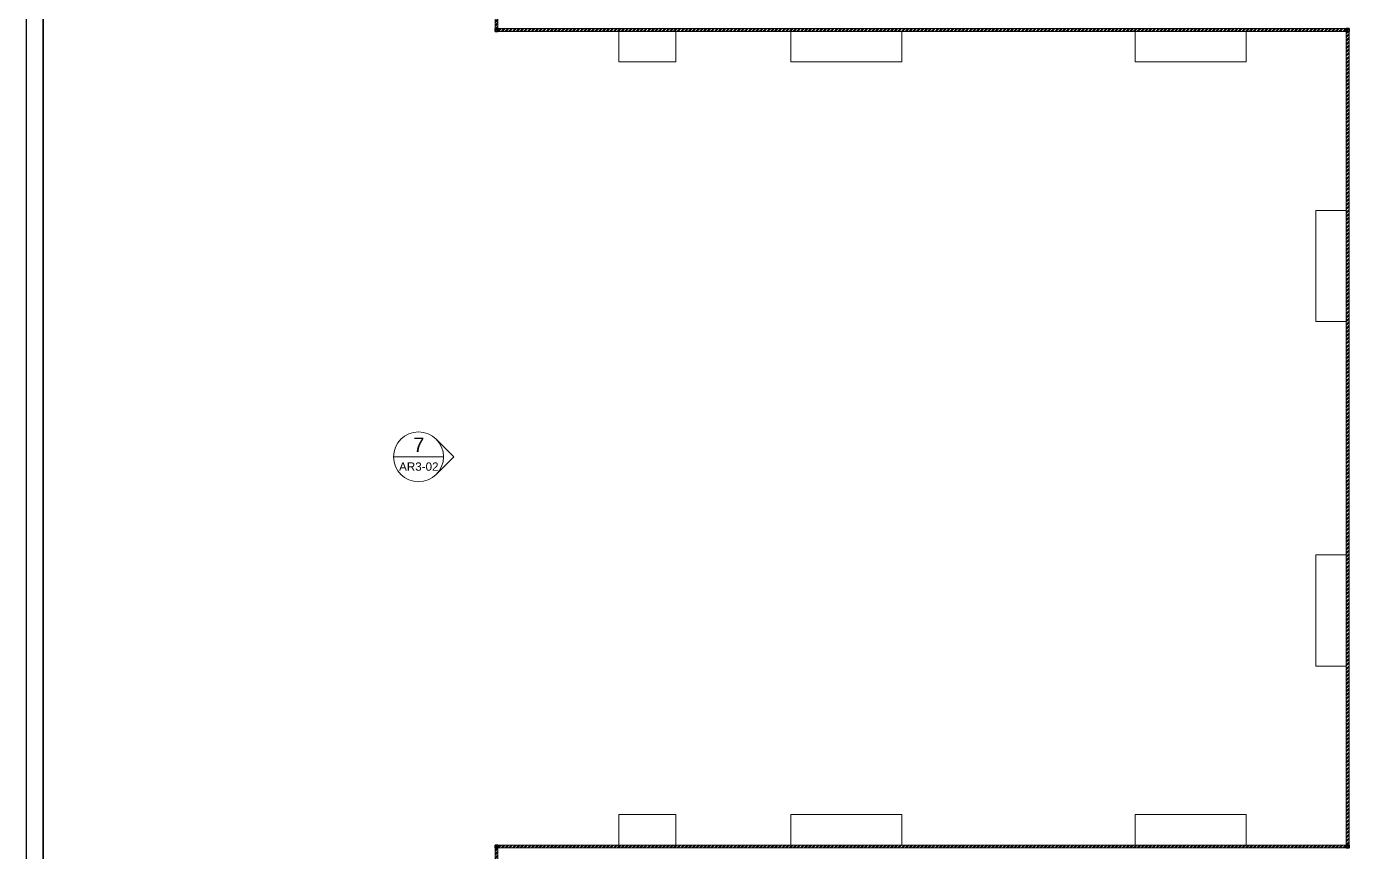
# Model space of a CAD drawing. Header units: millimetres. Extents: x -324 to 75, y -297 to 200.
# Drawn here: x -174.45 to -126.7, y 142.3 to 172 of the extents above; entities that cross this region are included whole.
import ezdxf
from ezdxf.enums import TextEntityAlignment as Align

# ---------------------------------------------------------------- set-up
doc = ezdxf.new("R2010")
doc.units = ezdxf.units.MM
for name, color, linetype, lineweight in [('ars', 11, 'Continuous', 0), ('ATAP', 3, 'Continuous', 20), ('KOL', 1, 'Continuous', 30), ('KOLOM', 4, 'Continuous', 9), ('KOP', 7, 'Continuous', 20), ('KOP GARIS', 1, 'Continuous', 30), ('NOT', 7, 'Continuous', 20), ('tem', 5, 'Continuous', 20)]:
    doc.layers.add(name, color=color, linetype=linetype, lineweight=lineweight)
doc.layers.add('POLYLINE TPAK', color=4, linetype='Continuous', lineweight=20, plot=False)
doc.styles.add('BOLD', font='arial.ttf')
doc.styles.add('S', font='simplex', dxfattribs={"width": 0.75})
doc.styles.get("Standard").update_dxf_attribs({"font": 'arial.ttf'})

# ---------------------------------------------------------------- blocks, each defined once
blk = doc.blocks.new('Ntkn')
for p, q in [((0.424, 0.424), (0.849, 0)), ((0.6, 0), (-0.6, 0)), ((0.424, -0.424), (0.849, 0))]:
    blk.add_line(p, q)
blk.add_circle((0, 0), 0.6)
at = {"color": 5, "style": 'S', "width": 0.75, "flags": 4}
blk.add_attdef('NO', text='', height=0.3, dxfattribs=at).set_placement((0.005, 0.113), align=Align.CENTER)
at = {"style": 'S', "width": 0.75, "flags": 4}
blk.add_attdef('NOLBR', text='', height=0.2, dxfattribs=at).set_placement((0.005, -0.334), align=Align.CENTER)
blk = doc.blocks.new('K 10.10')
at = {"layer": 'ars'}
h = blk.add_hatch(dxfattribs=at)
h.set_pattern_fill('_USER', color=256, scale=0.05, angle=45, double=1, pattern_type=0)
h.set_pattern_definition([(45, (0, 0), (-0.035355339, 0.035355339), []), (135, (0, 0), (-0.035355339, -0.035355339), [])])
h.paths.add_polyline_path([(1560.538, 1380.407), (1560.638, 1380.407), (1560.638, 1380.507), (1560.538, 1380.507)])
at = {"layer": 'KOL'}
blk.add_lwpolyline([(1560.538, 1380.407), (1560.638, 1380.407), (1560.638, 1380.507), (1560.538, 1380.507)], close=True, dxfattribs=at)
blk = doc.blocks.new('A.ATAP')
at = {"layer": 'ars'}
h = blk.add_hatch(dxfattribs=at)
h.set_pattern_fill('ANSI32', color=256, scale=0.01, style=0)
h.set_pattern_definition([(225, (-37.34997, 56.4), (-0.0673519, 0.0673519), []), (225, (-37.34997, 56.3551), (-0.0673519, 0.0673519), [])])
h.paths.add_polyline_path([(-37.35, 56.4), (-37.45, 56.4), (-37.45, 43), (-37.35, 43)])
h = blk.add_hatch(dxfattribs=at)
h.set_pattern_fill('ANSI32', color=256, scale=0.01, style=0)
h.set_pattern_definition([(45, (-37.35, 42.89997), (-0.06735192, 0.06735192), []), (45, (-37.3051, 42.89997), (-0.06735192, 0.06735192), [])])
h.paths.add_polyline_path([(-6.8, 42.9), (-6.8, 43), (-37.35, 43), (-37.35, 42.9)])
h = blk.add_hatch(dxfattribs=at)
h.set_pattern_fill('ANSI32', color=256, scale=0.01, style=0)
h.set_pattern_definition([(44.98015, (-6.81062, 12.35), (0.06732858, -0.06737525), []), (44.98015, (-6.8106, 12.3949), (0.06732858, -0.06737525), [])])
h.paths.add_polyline_path([(-6.8, 13.6), (-6.7, 13.6), (-6.7, 42.9), (-6.8, 42.9)])
h = blk.add_hatch(dxfattribs=at)
h.set_pattern_fill('ANSI32', color=256, scale=0.01, style=0)
h.set_pattern_definition([(225, (-37.34997, 13.5), (-0.0673519, 0.0673519), []), (225, (-37.34997, 13.4551), (-0.0673519, 0.0673519), [])])
h.paths.add_polyline_path([(-37.35, 13.5), (-37.45, 13.5), (-37.45, 0.1), (-37.35, 0.1)])
h = blk.add_hatch(dxfattribs=at)
h.set_pattern_fill('ANSI32', color=256, scale=0.01, style=0)
h.set_pattern_definition([(45, (-37.35, 13.49997), (-0.06735192, 0.06735192), []), (45, (-37.3051, 13.49997), (-0.06735192, 0.06735192), [])])
h.paths.add_polyline_path([(-6.8, 13.5), (-6.8, 13.6), (-37.35, 13.6), (-37.35, 13.5)])
at = {"layer": 'ATAP'}
for p, q in [((-37.45, 56.5), (-37.45, 42.9)), ((-37.45, 42.9), (-6.8, 42.9)), ((-6.8, 42.9), (-6.8, 13.6)), ((-6.8, 13.6), (-37.45, 13.6)), ((-37.45, 13.6), (-37.45, 0))]:
    blk.add_line(p, q, dxfattribs=at)
for points in [[(-33, 42.9), (-33, 41.8), (-30.95, 41.8), (-30.95, 42.9)], [(-26.8, 42.9), (-26.8, 41.8), (-22.8, 41.8), (-22.8, 42.9)], [(-14.4, 42.9), (-14.4, 41.8), (-10.4, 41.8), (-10.4, 42.9)], [(-6.8, 36.45), (-7.9, 36.45), (-7.9, 32.45), (-6.8, 32.45)], [(-6.8, 24.05), (-7.9, 24.05), (-7.9, 20.05), (-6.8, 20.05)], [(-33, 13.6), (-33, 14.7), (-30.95, 14.7), (-30.95, 13.6)], [(-26.8, 13.6), (-26.8, 14.7), (-22.8, 14.7), (-22.8, 13.6)], [(-14.4, 13.6), (-14.4, 14.7), (-10.4, 14.7), (-10.4, 13.6)]]:
    blk.add_lwpolyline(points, dxfattribs=at)
at = {"layer": 'tem'}
for points in [[(-37.35, 56.4), (-37.45, 56.4), (-37.45, 43), (-37.35, 43)], [(-37.35, 42.9), (-37.35, 43), (-6.8, 43), (-6.8, 42.9)], [(-6.8, 13.6), (-6.7, 13.6), (-6.7, 42.9), (-6.8, 42.9)], [(-37.35, 13.5), (-37.45, 13.5), (-37.45, 0.1), (-37.35, 0.1)], [(-37.35, 13.5), (-37.35, 13.6), (-6.8, 13.6), (-6.8, 13.5)]]:
    blk.add_lwpolyline(points, close=True, dxfattribs=at)
at = {"layer": 'KOLOM', "extrusion": (0, 0, -1), "xscale": -1, "zscale": -1, "rotation": 180}
for p in [(-1523.188, 1423.407), (-1553.838, 1423.407), (-1523.188, 1394.007), (-1553.838, 1394.007)]:
    blk.add_blockref('K 10.10', p, dxfattribs=at)
blk = doc.blocks.new('KOP A3 DED')
blk.add_lwpolyline([(-21, 29.697), (21, 29.697), (21, 0), (-21, 0), (-21, 29.697)])
at = {"layer": 'KOP GARIS'}
blk.add_lwpolyline([(-20.8, 29.497), (20.8, 29.497), (20.8, 0.2), (-20.8, 0.2)], close=True, dxfattribs=at)
at = {"layer": 'KOP', "style": 'BOLD'}
for tag, p in [('JUDUL1', (15.945, 4.092)), ('JUDUL2', (15.945, 3.747)), ('JUDUL3', (15.945, 3.427)), ('NO', (17.215, 1.101)), ('REFF', (17.207, 0.727)), ('FILE', (17.189, 0.336))]:
    blk.add_attdef(tag, p, '', height=0.12, dxfattribs=at)
for tag, p in [('SCALE1', (18.171, 1.948)), ('NAME', (16.363, 1.738)), ('SCALE2', (18.169, 1.733)), ('DATE', (19.9, 1.757)), ('SCALE3', (18.17, 1.521))]:
    blk.add_attdef(tag, text='', height=0.12, dxfattribs=at).set_placement(p, align=Align.MIDDLE_CENTER)

msp = doc.modelspace()

# ---------------------------------------------------------------- hatches: boundary and pattern name
at = {"layer": 'ars'}
h = msp.add_hatch(dxfattribs=at)
h.set_pattern_fill('TEMBOK', color=256, scale=0.25)
h.set_pattern_definition([(45, (-154.22793, 196.6989), (-0.1767767, 0.1767767), []), (45, (-154.16543, 196.6989), (-0.1767767, 0.1767767), [])])
h.paths.add_polyline_path([(-162.828, 162.754), (-162.828, 162.684), (-162.928, 162.684), (-162.928, 162.754)])

# ---------------------------------------------------------------- block references
at = {"xscale": 3, "yscale": 3, "zscale": 3}
msp.add_blockref('KOP A3 DED', (-111.453, 111.388), dxfattribs=at)
at = {"layer": 'NOT'}
ref = msp.add_blockref('Ntkn', (-160.333, 156.506), dxfattribs=dict(at, xscale=1.5, yscale=1.5, zscale=1.500000000000001))
ref.add_attrib('NO', '7', dxfattribs={"layer": '0', "height": 0.525, "flags": 4}).set_placement((-160.326, 156.676), align=Align.CENTER)
ref.add_attrib('NOLBR', 'AR3-02', dxfattribs={"layer": '0', "height": 0.3, "flags": 4}).set_placement((-160.326, 156.005), align=Align.CENTER)
at = {"layer": 'POLYLINE TPAK'}
msp.add_blockref('A.ATAP', (-120.124, 128.923), dxfattribs=at)

doc.saveas('drawing.dxf')
